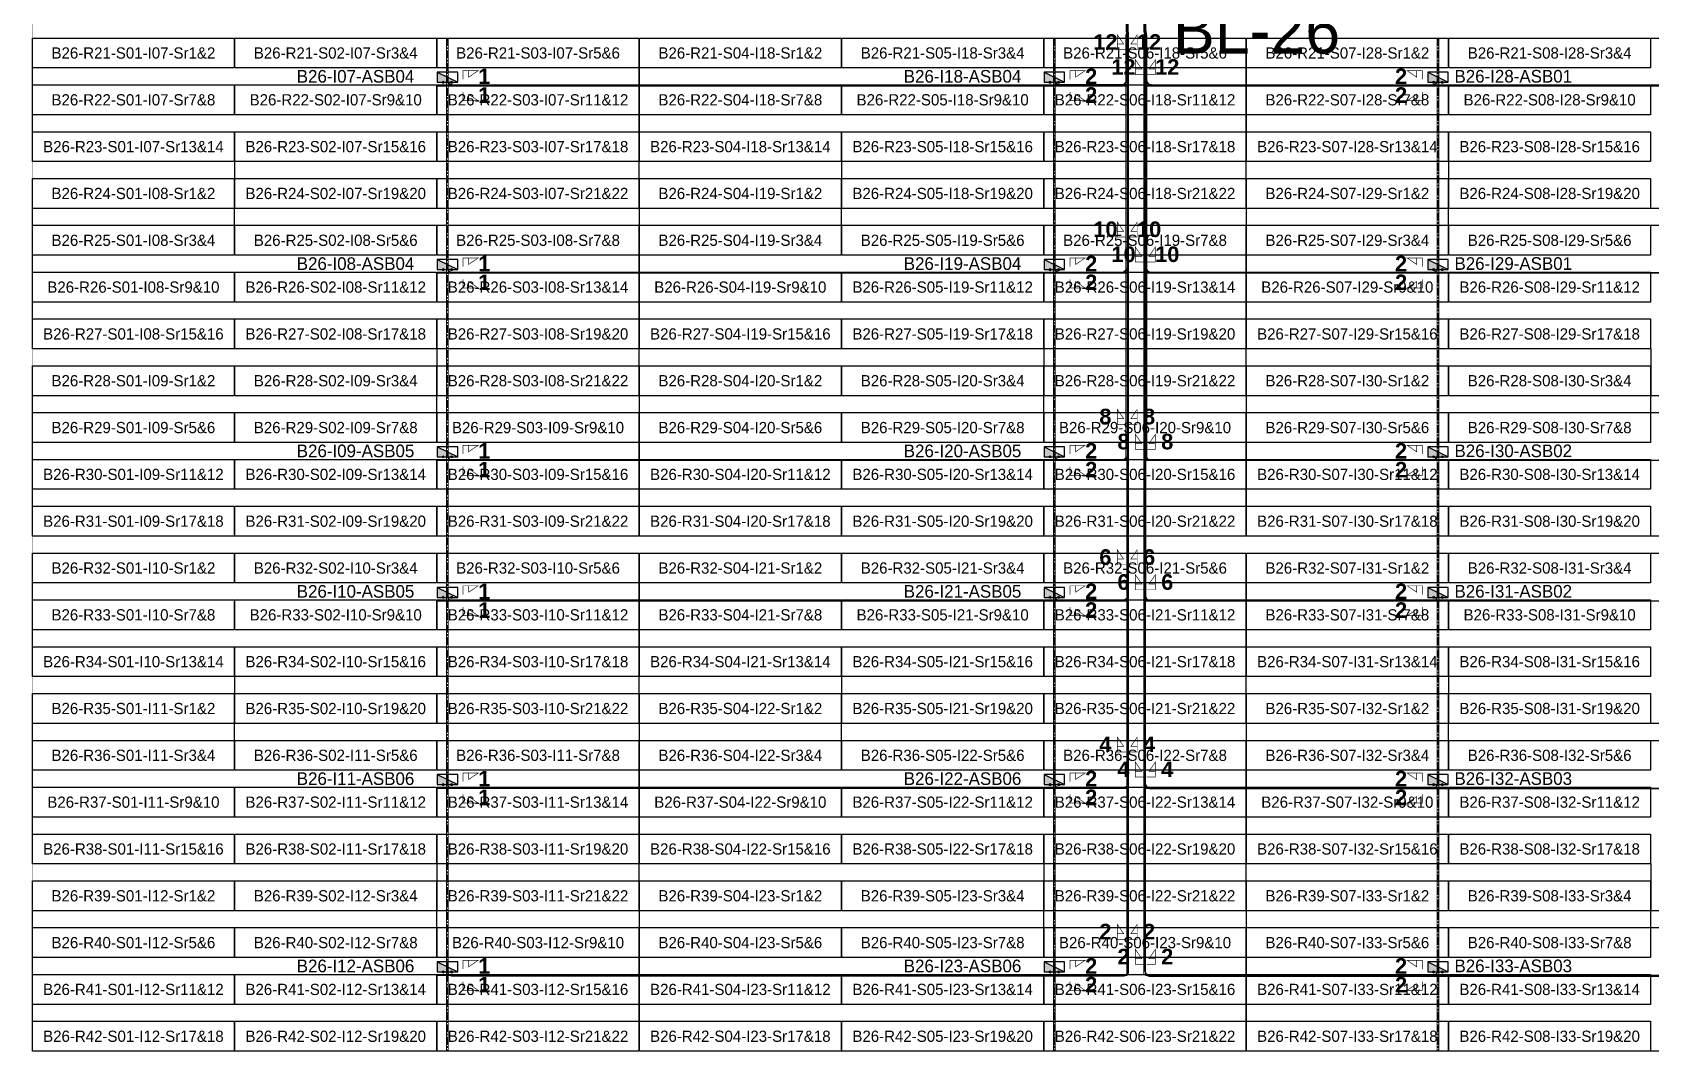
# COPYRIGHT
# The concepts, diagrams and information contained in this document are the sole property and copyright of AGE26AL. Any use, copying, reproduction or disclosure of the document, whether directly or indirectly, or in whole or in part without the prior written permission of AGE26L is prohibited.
# Model space of a CAD drawing. Header units: metres. Extents: x 529325 to 529713, y 2673799 to 2674119.
# Drawn here: x 529324.8 to 529583.9, y 2673799.2 to 2673962.5 of the extents above; entities that cross this region are included whole.
import ezdxf
from ezdxf.enums import TextEntityAlignment as Align

# ---------------------------------------------------------------- set-up
doc = ezdxf.new("R2010")
doc.units = ezdxf.units.M
doc.linetypes.add('CENTER', pattern=[2, 1.25, -0.25, 0.25, -0.25])
doc.layers.add('Boundary-12.5 MW Block', color=6, linetype='Continuous', lineweight=9)
doc.layers.add('PILE', color=1, linetype='Continuous', lineweight=15)
for name, color, linetype in [('DC Trench BL-26', 40, 'Continuous'), ('E-Inverter Grouping', 2, 'Continuous'), ('Inverter Block-26', 7, 'Continuous'), ('LT Cable(AG) INV to LT Panel BL-26', 2, 'Continuous'), ('Messenger Wire Exc Link', 7, 'Continuous'), ('Messenger Wire-Block-26 (Master Path)', 30, 'Continuous'), ('Messenger Wire-Block-26 (MW Path)', 191, 'Continuous'), ('MMS Block Numbering', 7, 'Continuous'), ('MMS Table Block-26', 8, 'Continuous'), ('Plan Line - DC BL-26', 40, 'Continuous'), ('Section Marking BL-26', 2, 'Continuous')]:
    doc.layers.add(name, color=color, linetype=linetype)
doc.styles.add('Adani Regular', font='Adani Regular.ttf')
doc.styles.add('BoldTextStyle', font='arialbd.ttf')
doc.styles.get("Standard").update_dxf_attribs({"font": 'Adani Regular.ttf'})

# ---------------------------------------------------------------- blocks, each defined once
blk = doc.blocks.new('MMS Table (32.292 x 4.788)')
at = {"color": 0}
blk.add_lwpolyline([(0, -0.002), (0, 4.786), (32.292, 4.786), (32.292, -0.002)], close=True, dxfattribs=at)
at = {"color": 7}
blk.add_attdef('ID1', text='', height=1.8, dxfattribs=at).set_placement((16.146, 2.392), align=Align.MIDDLE_CENTER)
blk = doc.blocks.new('Inverter Block')
h = blk.add_hatch(color=0)
h.dxf.hatch_style = 1
h.paths.add_polyline_path([(-1.46, 2.27), (-1.46, 0.85), (1.46, 0.85)])
at = {"color": 0}
blk.add_lwpolyline([(1.46, 2.27), (-1.46, 2.27), (-1.46, 0.85), (1.46, 0.85)], close=True, dxfattribs=at)
blk.add_lwpolyline([(-1.46, 2.27), (1.46, 0.85)], dxfattribs=at)
at = {"layer": 'PILE'}
for centre in [(-0.61, 0.85), (0.61, 0.85)]:
    blk.add_circle(centre, 0.156, dxfattribs=at)
at = {"color": 7}
blk.add_attdef('ID', (-1.46, 3.01), '', height=1.8, dxfattribs=at)

msp = doc.modelspace()

# ---------------------------------------------------------------- linework, layer by layer
at = {"layer": 'Boundary-12.5 MW Block', "const_width": 0.05}
msp.add_lwpolyline([(529324.8, 2674119.08), (529713.4, 2674119.08), (529713.4, 2673799.29), (529324.8, 2673799.29)], close=True, dxfattribs=at)
at = {"layer": 'DC Trench BL-26', "color": 40, "const_width": 0.15}
for points in [[(529391.37, 2673961.58), (529391.07, 2673961.58), (529391.07, 2673799.29), (529391.37, 2673799.29)], [(529488.54, 2673961.58), (529488.24, 2673961.58), (529488.24, 2673799.29), (529488.54, 2673799.29)], [(529549.95, 2673961.58), (529549.65, 2673961.58), (529549.65, 2673799.29), (529549.95, 2673799.29)]]:
    msp.add_lwpolyline(points, close=True, dxfattribs=at)
at = {"layer": 'E-Inverter Grouping'}
for points in [[(529421.87, 2673934.29), (529357.19, 2673934.29), (529357.19, 2673941.79), (529324.8, 2673941.79), (529324.8, 2673961.58), (529421.87, 2673961.58)], [(529519.05, 2673934.29), (529454.36, 2673934.29), (529454.36, 2673941.79), (529421.97, 2673941.79), (529421.97, 2673961.58), (529519.05, 2673961.58)], [(529616.22, 2673934.29), (529551.54, 2673934.29), (529551.54, 2673941.79), (529519.15, 2673941.79), (529519.15, 2673961.58), (529616.22, 2673961.58)], [(529421.87, 2673904.29), (529389.58, 2673904.29), (529389.58, 2673911.79), (529324.8, 2673911.79), (529324.8, 2673939.08), (529357.09, 2673939.08), (529357.09, 2673931.58), (529421.87, 2673931.58)], [(529519.05, 2673904.29), (529486.76, 2673904.29), (529486.76, 2673911.79), (529421.97, 2673911.79), (529421.97, 2673939.08), (529454.26, 2673939.08), (529454.26, 2673931.58), (529519.05, 2673931.58)], [(529616.22, 2673904.29), (529583.93, 2673904.29), (529583.93, 2673911.79), (529519.15, 2673911.79), (529519.15, 2673939.08), (529551.44, 2673939.08), (529551.44, 2673931.58), (529616.22, 2673931.58)], [(529389.48, 2673901.58), (529421.87, 2673901.58), (529421.87, 2673881.79), (529324.8, 2673881.79), (529324.8, 2673909.08), (529389.48, 2673909.08)], [(529486.66, 2673901.58), (529519.05, 2673901.58), (529519.05, 2673881.79), (529421.97, 2673881.79), (529421.97, 2673909.08), (529486.66, 2673909.08)], [(529583.83, 2673901.58), (529616.22, 2673901.58), (529616.22, 2673881.79), (529519.15, 2673881.79), (529519.15, 2673909.08), (529583.83, 2673909.08)], [(529421.87, 2673851.79), (529357.19, 2673851.79), (529357.19, 2673859.29), (529324.8, 2673859.29), (529324.8, 2673879.08), (529421.87, 2673879.08)], [(529519.05, 2673851.79), (529454.36, 2673851.79), (529454.36, 2673859.29), (529421.97, 2673859.29), (529421.97, 2673879.08), (529519.05, 2673879.08)], [(529616.22, 2673851.79), (529551.54, 2673851.79), (529551.54, 2673859.29), (529519.15, 2673859.29), (529519.15, 2673879.08), (529616.22, 2673879.08)], [(529421.87, 2673821.79), (529389.58, 2673821.79), (529389.58, 2673829.29), (529324.8, 2673829.29), (529324.8, 2673856.58), (529357.09, 2673856.58), (529357.09, 2673849.08), (529421.87, 2673849.08)], [(529519.05, 2673821.79), (529486.76, 2673821.79), (529486.76, 2673829.29), (529421.97, 2673829.29), (529421.97, 2673856.58), (529454.26, 2673856.58), (529454.26, 2673849.08), (529519.05, 2673849.08)], [(529616.22, 2673821.79), (529583.93, 2673821.79), (529583.93, 2673829.29), (529519.15, 2673829.29), (529519.15, 2673856.58), (529551.44, 2673856.58), (529551.44, 2673849.08), (529616.22, 2673849.08)], [(529389.48, 2673819.08), (529421.87, 2673819.08), (529421.87, 2673799.29), (529324.8, 2673799.29), (529324.8, 2673826.58), (529389.48, 2673826.58)], [(529486.66, 2673819.08), (529519.05, 2673819.08), (529519.05, 2673799.29), (529421.97, 2673799.29), (529421.97, 2673826.58), (529486.66, 2673826.58)], [(529583.83, 2673819.08), (529616.22, 2673819.08), (529616.22, 2673799.29), (529519.15, 2673799.29), (529519.15, 2673826.58), (529583.83, 2673826.58)]]:
    msp.add_lwpolyline(points, close=True, dxfattribs=at)
at = {"layer": 'LT Cable(AG) INV to LT Panel BL-26'}
for points in [[(529514.84, 2673992.85), (529509.57, 2673992.85, -0.114461), (529509.17, 2673992.94), (529507.66, 2673993.68, 0.114461), (529507.26, 2673993.77), (529500.8, 2673993.77, 0.414214), (529499.9, 2673992.87), (529499.9, 2673962.84, 0.023485), (529499.91, 2673962.76), (529499.96, 2673962.2, -0.023485), (529499.96, 2673962.12), (529499.96, 2673954.94, -0.414214), (529499.06, 2673954.04), (529392.12, 2673954.04, -0.414214), (529391.22, 2673954.94), (529391.22, 2673955.19)], [(529514.84, 2673992.8), (529509.57, 2673992.8, -0.114461), (529509.17, 2673992.89), (529507.66, 2673993.63, 0.114461), (529507.26, 2673993.72), (529500.85, 2673993.72, 0.414214), (529499.95, 2673992.82), (529499.95, 2673962.84, 0.023485), (529499.96, 2673962.76), (529500.01, 2673962.21, -0.023485), (529500.01, 2673962.12), (529500.01, 2673924.89, -0.414214), (529499.11, 2673923.99), (529392.12, 2673923.99, -0.414214), (529391.22, 2673924.89), (529391.22, 2673925.19)], [(529512.9, 2673992.75), (529509.57, 2673992.75, -0.114461), (529509.17, 2673992.84), (529507.66, 2673993.58, 0.114461), (529507.26, 2673993.67), (529500.9, 2673993.67, 0.414214), (529500, 2673992.77), (529500, 2673962.85, 0.023485), (529500.01, 2673962.76), (529500.06, 2673962.21, -0.023485), (529500.06, 2673962.13), (529500.06, 2673894.84, -0.414214), (529499.16, 2673893.94), (529392.12, 2673893.94, -0.414214), (529391.22, 2673894.84), (529391.22, 2673895.19)], [(529512.9, 2673992.7), (529509.57, 2673992.7, -0.114461), (529509.17, 2673992.79), (529507.66, 2673993.53, 0.114461), (529507.26, 2673993.62), (529500.95, 2673993.62, 0.414214), (529500.05, 2673992.72), (529500.05, 2673962.85, 0.023485), (529500.06, 2673962.76), (529500.11, 2673962.21, -0.023485), (529500.11, 2673962.13), (529500.11, 2673872.29, -0.414214), (529499.21, 2673871.39), (529392.12, 2673871.39, -0.414214), (529391.22, 2673872.29), (529391.22, 2673872.69)], [(529510.82, 2673992.65), (529509.57, 2673992.65, -0.114461), (529509.17, 2673992.74), (529507.66, 2673993.48, 0.114461), (529507.26, 2673993.57), (529501, 2673993.57, 0.414214), (529500.1, 2673992.67), (529500.1, 2673962.85, 0.023485), (529500.11, 2673962.77), (529500.16, 2673962.21, -0.023485), (529500.16, 2673962.13), (529500.16, 2673842.24, -0.414214), (529499.26, 2673841.34), (529392.12, 2673841.34, -0.414214), (529391.22, 2673842.24), (529391.22, 2673842.69)], [(529510.82, 2673992.6), (529509.57, 2673992.6, -0.114461), (529509.17, 2673992.69), (529507.66, 2673993.43, 0.114461), (529507.26, 2673993.52), (529501.05, 2673993.52, 0.414214), (529500.15, 2673992.62), (529500.15, 2673962.85, 0.023485), (529500.16, 2673962.77), (529500.21, 2673962.22, -0.023485), (529500.21, 2673962.13), (529500.21, 2673812.19, -0.414214), (529499.31, 2673811.29), (529392.12, 2673811.29, -0.414214), (529391.22, 2673812.19), (529391.22, 2673812.69)], [(529514.84, 2673992.87), (529509.57, 2673992.87, -0.114461), (529509.17, 2673992.96), (529507.66, 2673993.71, 0.114461), (529507.26, 2673993.8), (529500.78, 2673993.8, 0.414214), (529499.88, 2673992.9), (529499.88, 2673962.84, 0.023485), (529499.88, 2673962.76), (529499.93, 2673962.2, -0.023485), (529499.94, 2673962.12), (529499.94, 2673954.96, -0.414214), (529499.04, 2673954.06), (529489.29, 2673954.06, -0.414214), (529488.39, 2673954.96), (529488.39, 2673955.19)], [(529514.84, 2673992.82), (529509.57, 2673992.82, -0.114461), (529509.17, 2673992.91), (529507.66, 2673993.66, 0.114461), (529507.26, 2673993.75), (529500.83, 2673993.75, 0.414214), (529499.93, 2673992.85), (529499.93, 2673962.84, 0.023485), (529499.93, 2673962.76), (529499.98, 2673962.21, -0.023485), (529499.99, 2673962.12), (529499.99, 2673924.91, -0.414214), (529499.09, 2673924.01), (529489.29, 2673924.01, -0.414214), (529488.39, 2673924.91), (529488.39, 2673925.19)], [(529512.9, 2673992.77), (529509.57, 2673992.77, -0.114461), (529509.17, 2673992.86), (529507.66, 2673993.61, 0.114461), (529507.26, 2673993.7), (529500.88, 2673993.7, 0.414214), (529499.98, 2673992.8), (529499.98, 2673962.85, 0.023485), (529499.98, 2673962.76), (529500.03, 2673962.21, -0.023485), (529500.04, 2673962.12), (529500.04, 2673894.86, -0.414214), (529499.14, 2673893.96), (529489.29, 2673893.96, -0.414214), (529488.39, 2673894.86), (529488.39, 2673895.19)], [(529512.9, 2673992.72), (529509.57, 2673992.72, -0.114461), (529509.17, 2673992.81), (529507.66, 2673993.56, 0.114461), (529507.26, 2673993.65), (529500.93, 2673993.65, 0.414214), (529500.03, 2673992.75), (529500.03, 2673962.85, 0.023485), (529500.03, 2673962.76), (529500.08, 2673962.21, -0.023485), (529500.09, 2673962.13), (529500.09, 2673872.31, -0.414214), (529499.19, 2673871.41), (529489.29, 2673871.41, -0.414214), (529488.39, 2673872.31), (529488.39, 2673872.69)], [(529510.82, 2673992.67), (529509.57, 2673992.67, -0.114461), (529509.17, 2673992.76), (529507.66, 2673993.51, 0.114461), (529507.26, 2673993.6), (529500.98, 2673993.6, 0.414214), (529500.08, 2673992.7), (529500.08, 2673962.85, 0.023485), (529500.08, 2673962.77), (529500.13, 2673962.21, -0.023485), (529500.14, 2673962.13), (529500.14, 2673842.26, -0.414214), (529499.24, 2673841.36), (529489.29, 2673841.36, -0.414214), (529488.39, 2673842.26), (529488.39, 2673842.69)], [(529510.82, 2673992.62), (529509.57, 2673992.62, -0.114461), (529509.17, 2673992.71), (529507.66, 2673993.46, 0.114461), (529507.26, 2673993.55), (529501.03, 2673993.55, 0.414214), (529500.13, 2673992.65), (529500.13, 2673962.85, 0.023485), (529500.13, 2673962.77), (529500.18, 2673962.22, -0.023485), (529500.19, 2673962.13), (529500.19, 2673812.21, -0.414214), (529499.29, 2673811.31), (529489.29, 2673811.31, -0.414214), (529488.39, 2673812.21), (529488.39, 2673812.69)]]:
    msp.add_lwpolyline(points, format="xyb", dxfattribs=at)
at = {"layer": 'LT Cable(AG) INV to LT Panel BL-26', "color": 5}
for points in [[(529509.8, 2673992.26), (529509.5, 2673992.26, 0.054053), (529509.31, 2673992.24), (529507.73, 2673991.9, -0.054053), (529507.53, 2673991.88), (529503.63, 2673991.88, 0.414214), (529502.73, 2673990.98), (529502.73, 2673962.84, 0.039375), (529502.74, 2673962.69), (529502.83, 2673962.14, -0.039375), (529502.84, 2673962), (529502.84, 2673812.21, 0.414214), (529503.74, 2673811.31), (529646.08, 2673811.31, 0.414214), (529646.98, 2673812.21), (529646.98, 2673812.69)], [(529509.8, 2673992.24), (529509.5, 2673992.24, 0.054053), (529509.31, 2673992.22), (529507.73, 2673991.87, -0.054053), (529507.53, 2673991.85), (529503.65, 2673991.85, 0.414214), (529502.75, 2673990.95), (529502.75, 2673962.84, 0.039375), (529502.76, 2673962.7), (529502.85, 2673962.14, -0.039375), (529502.86, 2673962), (529502.86, 2673812.24, 0.414214), (529503.76, 2673811.34), (529548.9, 2673811.34, 0.414214), (529549.8, 2673812.24), (529549.8, 2673812.69)], [(529509.8, 2673992.21), (529509.5, 2673992.21, 0.054053), (529509.31, 2673992.19), (529507.73, 2673991.85, -0.054053), (529507.53, 2673991.83), (529503.68, 2673991.83, 0.414214), (529502.78, 2673990.93), (529502.78, 2673962.84, 0.039375), (529502.79, 2673962.7), (529502.88, 2673962.15, -0.039375), (529502.89, 2673962), (529502.89, 2673842.26, 0.414214), (529503.79, 2673841.36), (529646.08, 2673841.36, 0.414214), (529646.98, 2673842.26), (529646.98, 2673842.69)], [(529509.8, 2673992.19), (529509.5, 2673992.19, 0.054053), (529509.31, 2673992.17), (529507.73, 2673991.82, -0.054053), (529507.53, 2673991.8), (529503.7, 2673991.8, 0.414214), (529502.8, 2673990.9), (529502.8, 2673962.84, 0.039375), (529502.81, 2673962.7), (529502.9, 2673962.15, -0.039375), (529502.91, 2673962.01), (529502.91, 2673842.29, 0.414214), (529503.81, 2673841.39), (529548.9, 2673841.39, 0.414214), (529549.8, 2673842.29), (529549.8, 2673842.69)], [(529511.8, 2673992.16), (529509.5, 2673992.16, 0.054053), (529509.31, 2673992.14), (529507.73, 2673991.8, -0.054053), (529507.53, 2673991.78), (529503.73, 2673991.78, 0.414214), (529502.83, 2673990.88), (529502.83, 2673962.84, 0.039375), (529502.84, 2673962.7), (529502.93, 2673962.15, -0.039375), (529502.94, 2673962.01), (529502.94, 2673872.31, 0.414214), (529503.84, 2673871.41), (529646.08, 2673871.41, 0.414214), (529646.98, 2673872.31), (529646.98, 2673872.69)], [(529511.8, 2673992.14), (529509.5, 2673992.14, 0.054053), (529509.31, 2673992.12), (529507.73, 2673991.77, -0.054053), (529507.53, 2673991.75), (529503.75, 2673991.75, 0.414214), (529502.85, 2673990.85), (529502.85, 2673962.85, 0.039375), (529502.86, 2673962.7), (529502.95, 2673962.15, -0.039375), (529502.96, 2673962.01), (529502.96, 2673872.34, 0.414214), (529503.86, 2673871.44), (529548.9, 2673871.44, 0.414214), (529549.8, 2673872.34), (529549.8, 2673872.69)], [(529511.8, 2673992.11), (529509.5, 2673992.11, 0.054053), (529509.31, 2673992.09), (529507.73, 2673991.75, -0.054053), (529507.53, 2673991.73), (529503.78, 2673991.73, 0.414214), (529502.88, 2673990.83), (529502.88, 2673962.85, 0.039375), (529502.89, 2673962.71), (529502.98, 2673962.15, -0.039375), (529502.99, 2673962.01), (529502.99, 2673894.86, 0.414214), (529503.89, 2673893.96), (529646.08, 2673893.96, 0.414214), (529646.98, 2673894.86), (529646.98, 2673895.19)], [(529511.8, 2673992.09), (529509.5, 2673992.09, 0.054053), (529509.31, 2673992.07), (529507.73, 2673991.72, -0.054053), (529507.53, 2673991.7), (529503.8, 2673991.7, 0.414214), (529502.9, 2673990.8), (529502.9, 2673962.85, 0.039375), (529502.91, 2673962.71), (529503, 2673962.16, -0.039375), (529503.01, 2673962.01), (529503.01, 2673894.89, 0.414214), (529503.91, 2673893.99), (529548.9, 2673893.99, 0.414214), (529549.8, 2673894.89), (529549.8, 2673895.19)], [(529513.95, 2673992.06), (529509.5, 2673992.06, 0.054053), (529509.31, 2673992.04), (529507.73, 2673991.7, -0.054053), (529507.53, 2673991.68), (529503.83, 2673991.68, 0.414214), (529502.93, 2673990.78), (529502.93, 2673962.85, 0.039375), (529502.94, 2673962.71), (529503.03, 2673962.16, -0.039375), (529503.04, 2673962.02), (529503.04, 2673924.91, 0.414214), (529503.94, 2673924.01), (529646.08, 2673924.01, 0.414214), (529646.98, 2673924.91), (529646.98, 2673925.19)], [(529513.95, 2673992.04), (529509.5, 2673992.04, 0.054053), (529509.31, 2673992.02), (529507.73, 2673991.67, -0.054053), (529507.53, 2673991.65), (529503.85, 2673991.65, 0.414214), (529502.95, 2673990.75), (529502.95, 2673962.85, 0.039375), (529502.96, 2673962.71), (529503.05, 2673962.16, -0.039375), (529503.06, 2673962.02), (529503.06, 2673924.94, 0.414214), (529503.96, 2673924.04), (529548.9, 2673924.04, 0.414214), (529549.8, 2673924.94), (529549.8, 2673925.19)], [(529513.95, 2673992.01), (529509.5, 2673992.01, 0.054053), (529509.31, 2673991.99), (529507.73, 2673991.65, -0.054053), (529507.53, 2673991.63), (529503.88, 2673991.63, 0.414214), (529502.98, 2673990.73), (529502.98, 2673962.86, 0.039375), (529502.99, 2673962.71), (529503.08, 2673962.16, -0.039375), (529503.09, 2673962.02), (529503.09, 2673954.96, 0.414214), (529503.99, 2673954.06), (529646.08, 2673954.06, 0.414214), (529646.98, 2673954.96), (529646.98, 2673955.19)], [(529513.95, 2673991.99), (529509.5, 2673991.99, 0.054053), (529509.31, 2673991.97), (529507.73, 2673991.62, -0.054053), (529507.53, 2673991.6), (529503.9, 2673991.6, 0.414214), (529503, 2673990.7), (529503, 2673962.86, 0.039375), (529503.01, 2673962.72), (529503.1, 2673962.16, -0.039375), (529503.11, 2673962.02), (529503.11, 2673954.99, 0.414214), (529504.01, 2673954.09), (529548.9, 2673954.09, 0.414214), (529549.8, 2673954.99), (529549.8, 2673955.19)]]:
    msp.add_lwpolyline(points, format="xyb", dxfattribs=at)
at = {"layer": 'Messenger Wire Exc Link'}
for points in [[(529500, 2673962.8), (529500.06, 2673962.17)], [(529502.85, 2673962.77), (529502.96, 2673962.08)]]:
    msp.add_lwpolyline(points, dxfattribs=at)
at = {"layer": 'Messenger Wire-Block-26 (Master Path)'}
for points in [[(529500.06, 2673811.44), (529500.06, 2673962.17)], [(529502.96, 2673811.44), (529502.96, 2673962.08)], [(529389.58, 2673953.94), (529500.06, 2673953.94)], [(529502.96, 2673953.94), (529648.62, 2673953.94)], [(529389.58, 2673923.94), (529500.06, 2673923.94)], [(529502.96, 2673923.94), (529648.62, 2673923.94)], [(529389.58, 2673893.94), (529500.06, 2673893.94)], [(529502.96, 2673893.94), (529648.62, 2673893.94)], [(529389.58, 2673871.44), (529500.06, 2673871.44)], [(529502.96, 2673871.44), (529648.62, 2673871.44)], [(529389.58, 2673841.44), (529500.06, 2673841.44)], [(529502.96, 2673841.44), (529648.62, 2673841.44)], [(529389.58, 2673811.44), (529500.06, 2673811.44)], [(529502.96, 2673811.44), (529648.62, 2673811.44)]]:
    msp.add_lwpolyline(points, dxfattribs=at)
at = {"layer": 'Messenger Wire-Block-26 (MW Path)', "const_width": 0.1}
for points in [[(529499.81, 2673893.94), (529499.81, 2673962.17)], [(529500.31, 2673811.44), (529500.31, 2673962.17)], [(529502.71, 2673811.44), (529502.71, 2673962.08)], [(529503.21, 2673893.94), (529503.21, 2673962.08)], [(529389.58, 2673953.94), (529500.06, 2673953.94)], [(529502.96, 2673953.94), (529648.62, 2673953.94)], [(529389.58, 2673923.94), (529500.06, 2673923.94)], [(529502.96, 2673923.94), (529648.62, 2673923.94)], [(529389.58, 2673893.94), (529500.06, 2673893.94)], [(529502.96, 2673893.94), (529648.62, 2673893.94)], [(529389.58, 2673871.44), (529500.06, 2673871.44)], [(529502.96, 2673871.44), (529648.62, 2673871.44)], [(529389.58, 2673841.44), (529500.06, 2673841.44)], [(529502.96, 2673841.44), (529648.62, 2673841.44)], [(529389.58, 2673811.44), (529500.06, 2673811.44)], [(529502.96, 2673811.44), (529648.62, 2673811.44)]]:
    msp.add_lwpolyline(points, dxfattribs=at)
at = {"layer": 'Plan Line - DC BL-26', "color": 6, "linetype": 'CENTER'}
for points in [[(529391.22, 2673961.58), (529391.22, 2673799.29)], [(529488.39, 2673961.58), (529488.39, 2673799.29)], [(529549.8, 2673961.58), (529549.8, 2673799.29)]]:
    msp.add_lwpolyline(points, dxfattribs=at)
at = {"layer": 'Section Marking BL-26', "color": 94, "lineweight": 35, "true_color": 0x00a500, "const_width": 0.1}
for points in [[(529499.86, 2673959.69), (529498.47, 2673959.69), (529498.47, 2673962.09), (529499.48, 2673960.61), (529498.47, 2673960.61)], [(529500.26, 2673959.69), (529501.65, 2673959.69), (529501.65, 2673962.09), (529500.64, 2673960.61), (529501.65, 2673960.61)], [(529502.76, 2673955.69), (529501.37, 2673955.69), (529501.37, 2673958.09), (529502.38, 2673956.61), (529501.37, 2673956.61)], [(529503.16, 2673955.69), (529504.55, 2673955.69), (529504.55, 2673958.09), (529503.54, 2673956.61), (529504.55, 2673956.61)], [(529393.72, 2673954.94), (529393.72, 2673956.33), (529396.12, 2673956.33), (529394.64, 2673955.32), (529394.64, 2673956.33)], [(529490.89, 2673954.94), (529490.89, 2673956.33), (529493.29, 2673956.33), (529491.81, 2673955.32), (529491.81, 2673956.33)], [(529547.3, 2673954.94), (529547.3, 2673956.33), (529544.9, 2673956.33), (529546.38, 2673955.32), (529546.38, 2673956.33)], [(529393.72, 2673952.94), (529393.72, 2673951.55), (529396.12, 2673951.55), (529394.64, 2673952.56), (529394.64, 2673951.55)], [(529490.89, 2673952.94), (529490.89, 2673951.55), (529493.29, 2673951.55), (529491.81, 2673952.56), (529491.81, 2673951.55)], [(529547.3, 2673952.94), (529547.3, 2673951.55), (529544.9, 2673951.55), (529546.38, 2673952.56), (529546.38, 2673951.55)], [(529499.86, 2673929.69), (529498.47, 2673929.69), (529498.47, 2673932.09), (529499.48, 2673930.61), (529498.47, 2673930.61)], [(529500.26, 2673929.69), (529501.65, 2673929.69), (529501.65, 2673932.09), (529500.64, 2673930.61), (529501.65, 2673930.61)], [(529502.76, 2673925.69), (529501.37, 2673925.69), (529501.37, 2673928.09), (529502.38, 2673926.61), (529501.37, 2673926.61)], [(529503.16, 2673925.69), (529504.55, 2673925.69), (529504.55, 2673928.09), (529503.54, 2673926.61), (529504.55, 2673926.61)], [(529393.72, 2673924.94), (529393.72, 2673926.33), (529396.12, 2673926.33), (529394.64, 2673925.32), (529394.64, 2673926.33)], [(529490.89, 2673924.94), (529490.89, 2673926.33), (529493.29, 2673926.33), (529491.81, 2673925.32), (529491.81, 2673926.33)], [(529547.3, 2673924.94), (529547.3, 2673926.33), (529544.9, 2673926.33), (529546.38, 2673925.32), (529546.38, 2673926.33)], [(529393.72, 2673922.94), (529393.72, 2673921.55), (529396.12, 2673921.55), (529394.64, 2673922.56), (529394.64, 2673921.55)], [(529490.89, 2673922.94), (529490.89, 2673921.55), (529493.29, 2673921.55), (529491.81, 2673922.56), (529491.81, 2673921.55)], [(529547.3, 2673922.94), (529547.3, 2673921.55), (529544.9, 2673921.55), (529546.38, 2673922.56), (529546.38, 2673921.55)], [(529499.86, 2673899.69), (529498.47, 2673899.69), (529498.47, 2673902.09), (529499.48, 2673900.61), (529498.47, 2673900.61)], [(529500.26, 2673899.69), (529501.65, 2673899.69), (529501.65, 2673902.09), (529500.64, 2673900.61), (529501.65, 2673900.61)], [(529502.76, 2673895.69), (529501.37, 2673895.69), (529501.37, 2673898.09), (529502.38, 2673896.61), (529501.37, 2673896.61)], [(529503.16, 2673895.69), (529504.55, 2673895.69), (529504.55, 2673898.09), (529503.54, 2673896.61), (529504.55, 2673896.61)], [(529393.72, 2673894.94), (529393.72, 2673896.33), (529396.12, 2673896.33), (529394.64, 2673895.32), (529394.64, 2673896.33)], [(529490.89, 2673894.94), (529490.89, 2673896.33), (529493.29, 2673896.33), (529491.81, 2673895.32), (529491.81, 2673896.33)], [(529547.3, 2673894.94), (529547.3, 2673896.33), (529544.9, 2673896.33), (529546.38, 2673895.32), (529546.38, 2673896.33)], [(529393.72, 2673892.94), (529393.72, 2673891.55), (529396.12, 2673891.55), (529394.64, 2673892.56), (529394.64, 2673891.55)], [(529490.89, 2673892.94), (529490.89, 2673891.55), (529493.29, 2673891.55), (529491.81, 2673892.56), (529491.81, 2673891.55)], [(529547.3, 2673892.94), (529547.3, 2673891.55), (529544.9, 2673891.55), (529546.38, 2673892.56), (529546.38, 2673891.55)], [(529499.86, 2673877.19), (529498.47, 2673877.19), (529498.47, 2673879.59), (529499.48, 2673878.11), (529498.47, 2673878.11)], [(529500.26, 2673877.19), (529501.65, 2673877.19), (529501.65, 2673879.59), (529500.64, 2673878.11), (529501.65, 2673878.11)], [(529502.76, 2673873.19), (529501.37, 2673873.19), (529501.37, 2673875.59), (529502.38, 2673874.11), (529501.37, 2673874.11)], [(529503.16, 2673873.19), (529504.55, 2673873.19), (529504.55, 2673875.59), (529503.54, 2673874.11), (529504.55, 2673874.11)], [(529393.72, 2673872.44), (529393.72, 2673873.83), (529396.12, 2673873.83), (529394.64, 2673872.82), (529394.64, 2673873.83)], [(529490.89, 2673872.44), (529490.89, 2673873.83), (529493.29, 2673873.83), (529491.81, 2673872.82), (529491.81, 2673873.83)], [(529547.3, 2673872.44), (529547.3, 2673873.83), (529544.9, 2673873.83), (529546.38, 2673872.82), (529546.38, 2673873.83)], [(529393.72, 2673870.44), (529393.72, 2673869.05), (529396.12, 2673869.05), (529394.64, 2673870.06), (529394.64, 2673869.05)], [(529490.89, 2673870.44), (529490.89, 2673869.05), (529493.29, 2673869.05), (529491.81, 2673870.06), (529491.81, 2673869.05)], [(529547.3, 2673870.44), (529547.3, 2673869.05), (529544.9, 2673869.05), (529546.38, 2673870.06), (529546.38, 2673869.05)], [(529499.86, 2673847.19), (529498.47, 2673847.19), (529498.47, 2673849.59), (529499.48, 2673848.11), (529498.47, 2673848.11)], [(529500.26, 2673847.19), (529501.65, 2673847.19), (529501.65, 2673849.59), (529500.64, 2673848.11), (529501.65, 2673848.11)], [(529393.72, 2673842.44), (529393.72, 2673843.83), (529396.12, 2673843.83), (529394.64, 2673842.82), (529394.64, 2673843.83)], [(529490.89, 2673842.44), (529490.89, 2673843.83), (529493.29, 2673843.83), (529491.81, 2673842.82), (529491.81, 2673843.83)], [(529502.76, 2673843.19), (529501.37, 2673843.19), (529501.37, 2673845.59), (529502.38, 2673844.11), (529501.37, 2673844.11)], [(529503.16, 2673843.19), (529504.55, 2673843.19), (529504.55, 2673845.59), (529503.54, 2673844.11), (529504.55, 2673844.11)], [(529547.3, 2673842.44), (529547.3, 2673843.83), (529544.9, 2673843.83), (529546.38, 2673842.82), (529546.38, 2673843.83)], [(529393.72, 2673840.44), (529393.72, 2673839.05), (529396.12, 2673839.05), (529394.64, 2673840.06), (529394.64, 2673839.05)], [(529490.89, 2673840.44), (529490.89, 2673839.05), (529493.29, 2673839.05), (529491.81, 2673840.06), (529491.81, 2673839.05)], [(529547.3, 2673840.44), (529547.3, 2673839.05), (529544.9, 2673839.05), (529546.38, 2673840.06), (529546.38, 2673839.05)], [(529499.86, 2673817.19), (529498.47, 2673817.19), (529498.47, 2673819.59), (529499.48, 2673818.11), (529498.47, 2673818.11)], [(529500.26, 2673817.19), (529501.65, 2673817.19), (529501.65, 2673819.59), (529500.64, 2673818.11), (529501.65, 2673818.11)], [(529502.76, 2673813.19), (529501.37, 2673813.19), (529501.37, 2673815.59), (529502.38, 2673814.11), (529501.37, 2673814.11)], [(529503.16, 2673813.19), (529504.55, 2673813.19), (529504.55, 2673815.59), (529503.54, 2673814.11), (529504.55, 2673814.11)], [(529393.72, 2673812.44), (529393.72, 2673813.83), (529396.12, 2673813.83), (529394.64, 2673812.82), (529394.64, 2673813.83)], [(529490.89, 2673812.44), (529490.89, 2673813.83), (529493.29, 2673813.83), (529491.81, 2673812.82), (529491.81, 2673813.83)], [(529547.3, 2673812.44), (529547.3, 2673813.83), (529544.9, 2673813.83), (529546.38, 2673812.82), (529546.38, 2673813.83)], [(529393.72, 2673810.44), (529393.72, 2673809.05), (529396.12, 2673809.05), (529394.64, 2673810.06), (529394.64, 2673809.05)], [(529490.89, 2673810.44), (529490.89, 2673809.05), (529493.29, 2673809.05), (529491.81, 2673810.06), (529491.81, 2673809.05)], [(529547.3, 2673810.44), (529547.3, 2673809.05), (529544.9, 2673809.05), (529546.38, 2673810.06), (529546.38, 2673809.05)]]:
    msp.add_lwpolyline(points, dxfattribs=at)

# ---------------------------------------------------------------- block references
at = {"layer": 'Inverter Block-26'}
ref = msp.add_blockref('Inverter Block', (529391.22, 2673953.53), dxfattribs=dict(at, xscale=1.124999999976148, yscale=1.124999999976148, zscale=1.124999999976148))
ref.add_attrib('ID', 'B26-I07-ASB04', (529367.1, 2673954.43), dxfattribs={"layer": '0', "color": 7, "height": 2.025})
ref = msp.add_blockref('Inverter Block', (529488.39, 2673953.53), dxfattribs=dict(at, xscale=1.124999999976148, yscale=1.124999999976148, zscale=1.124999999976148))
ref.add_attrib('ID', 'B26-I18-ASB04', (529464.28, 2673954.43), dxfattribs={"layer": '0', "color": 7, "height": 2.025})
ref = msp.add_blockref('Inverter Block', (529549.8, 2673953.53), dxfattribs=dict(at, xscale=1.124999999976148, yscale=1.124999999976148, zscale=1.124999999976148))
ref.add_attrib('ID', 'B26-I28-ASB01', (529552.45, 2673954.44), dxfattribs={"layer": '0', "color": 7, "height": 2.025})
ref = msp.add_blockref('Inverter Block', (529391.22, 2673923.53), dxfattribs=dict(at, xscale=1.124999999976148, yscale=1.124999999976148, zscale=1.124999999976148))
ref.add_attrib('ID', 'B26-I08-ASB04', (529367.1, 2673924.43), dxfattribs={"layer": '0', "color": 7, "height": 2.025})
ref = msp.add_blockref('Inverter Block', (529488.39, 2673923.53), dxfattribs=dict(at, xscale=1.124999999976148, yscale=1.124999999976148, zscale=1.124999999976148))
ref.add_attrib('ID', 'B26-I19-ASB04', (529464.28, 2673924.43), dxfattribs={"layer": '0', "color": 7, "height": 2.025})
ref = msp.add_blockref('Inverter Block', (529549.8, 2673923.53), dxfattribs=dict(at, xscale=1.124999999976148, yscale=1.124999999976148, zscale=1.124999999976148))
ref.add_attrib('ID', 'B26-I29-ASB01', (529552.45, 2673924.44), dxfattribs={"layer": '0', "color": 7, "height": 2.025})
ref = msp.add_blockref('Inverter Block', (529391.22, 2673893.53), dxfattribs=dict(at, xscale=1.124999999976148, yscale=1.124999999976148, zscale=1.124999999976148))
ref.add_attrib('ID', 'B26-I09-ASB05', (529367.1, 2673894.43), dxfattribs={"layer": '0', "color": 7, "height": 2.025})
ref = msp.add_blockref('Inverter Block', (529488.39, 2673893.53), dxfattribs=dict(at, xscale=1.124999999976148, yscale=1.124999999976148, zscale=1.124999999976148))
ref.add_attrib('ID', 'B26-I20-ASB05', (529464.28, 2673894.43), dxfattribs={"layer": '0', "color": 7, "height": 2.025})
ref = msp.add_blockref('Inverter Block', (529549.8, 2673893.53), dxfattribs=dict(at, xscale=1.124999999976148, yscale=1.124999999976148, zscale=1.124999999976148))
ref.add_attrib('ID', 'B26-I30-ASB02', (529552.45, 2673894.44), dxfattribs={"layer": '0', "color": 7, "height": 2.025})
ref = msp.add_blockref('Inverter Block', (529391.22, 2673871.03), dxfattribs=dict(at, xscale=1.124999999976148, yscale=1.124999999976148, zscale=1.124999999976148))
ref.add_attrib('ID', 'B26-I10-ASB05', (529367.1, 2673871.93), dxfattribs={"layer": '0', "color": 7, "height": 2.025})
ref = msp.add_blockref('Inverter Block', (529488.39, 2673871.03), dxfattribs=dict(at, xscale=1.124999999976148, yscale=1.124999999976148, zscale=1.124999999976148))
ref.add_attrib('ID', 'B26-I21-ASB05', (529464.28, 2673871.93), dxfattribs={"layer": '0', "color": 7, "height": 2.025})
ref = msp.add_blockref('Inverter Block', (529549.8, 2673871.03), dxfattribs=dict(at, xscale=1.124999999976148, yscale=1.124999999976148, zscale=1.124999999976148))
ref.add_attrib('ID', 'B26-I31-ASB02', (529552.45, 2673871.94), dxfattribs={"layer": '0', "color": 7, "height": 2.025})
ref = msp.add_blockref('Inverter Block', (529391.22, 2673841.03), dxfattribs=dict(at, xscale=1.124999999976148, yscale=1.124999999976148, zscale=1.124999999976148))
ref.add_attrib('ID', 'B26-I11-ASB06', (529367.1, 2673841.93), dxfattribs={"layer": '0', "color": 7, "height": 2.025})
ref = msp.add_blockref('Inverter Block', (529488.39, 2673841.03), dxfattribs=dict(at, xscale=1.124999999976148, yscale=1.124999999976148, zscale=1.124999999976148))
ref.add_attrib('ID', 'B26-I22-ASB06', (529464.28, 2673841.93), dxfattribs={"layer": '0', "color": 7, "height": 2.025})
ref = msp.add_blockref('Inverter Block', (529549.8, 2673841.03), dxfattribs=dict(at, xscale=1.124999999976148, yscale=1.124999999976148, zscale=1.124999999976148))
ref.add_attrib('ID', 'B26-I32-ASB03', (529552.45, 2673841.94), dxfattribs={"layer": '0', "color": 7, "height": 2.025})
ref = msp.add_blockref('Inverter Block', (529391.22, 2673811.03), dxfattribs=dict(at, xscale=1.124999999976148, yscale=1.124999999976148, zscale=1.124999999976148))
ref.add_attrib('ID', 'B26-I12-ASB06', (529367.1, 2673811.93), dxfattribs={"layer": '0', "color": 7, "height": 2.025})
ref = msp.add_blockref('Inverter Block', (529488.39, 2673811.03), dxfattribs=dict(at, xscale=1.124999999976148, yscale=1.124999999976148, zscale=1.124999999976148))
ref.add_attrib('ID', 'B26-I23-ASB06', (529464.28, 2673811.93), dxfattribs={"layer": '0', "color": 7, "height": 2.025})
ref = msp.add_blockref('Inverter Block', (529549.8, 2673811.03), dxfattribs=dict(at, xscale=1.124999999976148, yscale=1.124999999976148, zscale=1.124999999976148))
ref.add_attrib('ID', 'B26-I33-ASB03', (529552.45, 2673811.94), dxfattribs={"layer": '0', "color": 7, "height": 2.025})
at = {"layer": 'MMS Table Block-26'}
for p, values in [((529324.8, 2673956.79), {'ID1': 'B26-R21-S01-I07-Sr1&2'}), ((529357.19, 2673956.79), {'ID1': 'B26-R21-S02-I07-Sr3&4'}), ((529389.58, 2673956.79), {'ID1': 'B26-R21-S03-I07-Sr5&6'}), ((529421.97, 2673956.79), {'ID1': 'B26-R21-S04-I18-Sr1&2'}), ((529454.36, 2673956.79), {'ID1': 'B26-R21-S05-I18-Sr3&4'}), ((529486.76, 2673956.79), {'ID1': 'B26-R21-S06-I18-Sr5&6'}), ((529519.15, 2673956.79), {'ID1': 'B26-R21-S07-I28-Sr1&2'}), ((529551.54, 2673956.79), {'ID1': 'B26-R21-S08-I28-Sr3&4'}), ((529324.8, 2673949.29), {'ID1': 'B26-R22-S01-I07-Sr7&8'}), ((529357.19, 2673949.29), {'ID1': 'B26-R22-S02-I07-Sr9&10'}), ((529389.58, 2673949.29), {'ID1': 'B26-R22-S03-I07-Sr11&12'}), ((529421.97, 2673949.29), {'ID1': 'B26-R22-S04-I18-Sr7&8'}), ((529454.36, 2673949.29), {'ID1': 'B26-R22-S05-I18-Sr9&10'}), ((529486.76, 2673949.29), {'ID1': 'B26-R22-S06-I18-Sr11&12'}), ((529519.15, 2673949.29), {'ID1': 'B26-R22-S07-I28-Sr7&8'}), ((529551.54, 2673949.29), {'ID1': 'B26-R22-S08-I28-Sr9&10'}), ((529324.8, 2673941.79), {'ID1': 'B26-R23-S01-I07-Sr13&14'}), ((529357.19, 2673941.79), {'ID1': 'B26-R23-S02-I07-Sr15&16'}), ((529389.58, 2673941.79), {'ID1': 'B26-R23-S03-I07-Sr17&18'}), ((529421.97, 2673941.79), {'ID1': 'B26-R23-S04-I18-Sr13&14'}), ((529454.36, 2673941.79), {'ID1': 'B26-R23-S05-I18-Sr15&16'}), ((529486.76, 2673941.79), {'ID1': 'B26-R23-S06-I18-Sr17&18'}), ((529519.15, 2673941.79), {'ID1': 'B26-R23-S07-I28-Sr13&14'}), ((529551.54, 2673941.79), {'ID1': 'B26-R23-S08-I28-Sr15&16'}), ((529324.8, 2673934.29), {'ID1': 'B26-R24-S01-I08-Sr1&2'}), ((529357.19, 2673934.29), {'ID1': 'B26-R24-S02-I07-Sr19&20'}), ((529389.58, 2673934.29), {'ID1': 'B26-R24-S03-I07-Sr21&22'}), ((529421.97, 2673934.29), {'ID1': 'B26-R24-S04-I19-Sr1&2'}), ((529454.36, 2673934.29), {'ID1': 'B26-R24-S05-I18-Sr19&20'}), ((529486.76, 2673934.29), {'ID1': 'B26-R24-S06-I18-Sr21&22'}), ((529519.15, 2673934.29), {'ID1': 'B26-R24-S07-I29-Sr1&2'}), ((529551.54, 2673934.29), {'ID1': 'B26-R24-S08-I28-Sr19&20'}), ((529324.8, 2673926.79), {'ID1': 'B26-R25-S01-I08-Sr3&4'}), ((529357.19, 2673926.79), {'ID1': 'B26-R25-S02-I08-Sr5&6'}), ((529389.58, 2673926.79), {'ID1': 'B26-R25-S03-I08-Sr7&8'}), ((529421.97, 2673926.79), {'ID1': 'B26-R25-S04-I19-Sr3&4'}), ((529454.36, 2673926.79), {'ID1': 'B26-R25-S05-I19-Sr5&6'}), ((529486.76, 2673926.79), {'ID1': 'B26-R25-S06-I19-Sr7&8'}), ((529519.15, 2673926.79), {'ID1': 'B26-R25-S07-I29-Sr3&4'}), ((529551.54, 2673926.79), {'ID1': 'B26-R25-S08-I29-Sr5&6'}), ((529324.8, 2673919.29), {'ID1': 'B26-R26-S01-I08-Sr9&10'}), ((529357.19, 2673919.29), {'ID1': 'B26-R26-S02-I08-Sr11&12'}), ((529389.58, 2673919.29), {'ID1': 'B26-R26-S03-I08-Sr13&14'}), ((529421.97, 2673919.29), {'ID1': 'B26-R26-S04-I19-Sr9&10'}), ((529454.36, 2673919.29), {'ID1': 'B26-R26-S05-I19-Sr11&12'}), ((529486.76, 2673919.29), {'ID1': 'B26-R26-S06-I19-Sr13&14'}), ((529519.15, 2673919.29), {'ID1': 'B26-R26-S07-I29-Sr9&10'}), ((529551.54, 2673919.29), {'ID1': 'B26-R26-S08-I29-Sr11&12'}), ((529324.8, 2673911.79), {'ID1': 'B26-R27-S01-I08-Sr15&16'}), ((529357.19, 2673911.79), {'ID1': 'B26-R27-S02-I08-Sr17&18'}), ((529389.58, 2673911.79), {'ID1': 'B26-R27-S03-I08-Sr19&20'}), ((529421.97, 2673911.79), {'ID1': 'B26-R27-S04-I19-Sr15&16'}), ((529454.36, 2673911.79), {'ID1': 'B26-R27-S05-I19-Sr17&18'}), ((529486.76, 2673911.79), {'ID1': 'B26-R27-S06-I19-Sr19&20'}), ((529519.15, 2673911.79), {'ID1': 'B26-R27-S07-I29-Sr15&16'}), ((529551.54, 2673911.79), {'ID1': 'B26-R27-S08-I29-Sr17&18'}), ((529324.8, 2673904.29), {'ID1': 'B26-R28-S01-I09-Sr1&2'}), ((529357.19, 2673904.29), {'ID1': 'B26-R28-S02-I09-Sr3&4'}), ((529389.58, 2673904.29), {'ID1': 'B26-R28-S03-I08-Sr21&22'}), ((529421.97, 2673904.29), {'ID1': 'B26-R28-S04-I20-Sr1&2'}), ((529454.36, 2673904.29), {'ID1': 'B26-R28-S05-I20-Sr3&4'}), ((529486.76, 2673904.29), {'ID1': 'B26-R28-S06-I19-Sr21&22'}), ((529519.15, 2673904.29), {'ID1': 'B26-R28-S07-I30-Sr1&2'}), ((529551.54, 2673904.29), {'ID1': 'B26-R28-S08-I30-Sr3&4'}), ((529324.8, 2673896.79), {'ID1': 'B26-R29-S01-I09-Sr5&6'}), ((529357.19, 2673896.79), {'ID1': 'B26-R29-S02-I09-Sr7&8'}), ((529389.58, 2673896.79), {'ID1': 'B26-R29-S03-I09-Sr9&10'}), ((529421.97, 2673896.79), {'ID1': 'B26-R29-S04-I20-Sr5&6'}), ((529454.36, 2673896.79), {'ID1': 'B26-R29-S05-I20-Sr7&8'}), ((529486.76, 2673896.79), {'ID1': 'B26-R29-S06-I20-Sr9&10'}), ((529519.15, 2673896.79), {'ID1': 'B26-R29-S07-I30-Sr5&6'}), ((529551.54, 2673896.79), {'ID1': 'B26-R29-S08-I30-Sr7&8'}), ((529324.8, 2673889.29), {'ID1': 'B26-R30-S01-I09-Sr11&12'}), ((529357.19, 2673889.29), {'ID1': 'B26-R30-S02-I09-Sr13&14'}), ((529389.58, 2673889.29), {'ID1': 'B26-R30-S03-I09-Sr15&16'}), ((529421.97, 2673889.29), {'ID1': 'B26-R30-S04-I20-Sr11&12'}), ((529454.36, 2673889.29), {'ID1': 'B26-R30-S05-I20-Sr13&14'}), ((529486.76, 2673889.29), {'ID1': 'B26-R30-S06-I20-Sr15&16'}), ((529519.15, 2673889.29), {'ID1': 'B26-R30-S07-I30-Sr11&12'}), ((529551.54, 2673889.29), {'ID1': 'B26-R30-S08-I30-Sr13&14'}), ((529324.8, 2673881.79), {'ID1': 'B26-R31-S01-I09-Sr17&18'}), ((529357.19, 2673881.79), {'ID1': 'B26-R31-S02-I09-Sr19&20'}), ((529389.58, 2673881.79), {'ID1': 'B26-R31-S03-I09-Sr21&22'}), ((529421.97, 2673881.79), {'ID1': 'B26-R31-S04-I20-Sr17&18'}), ((529454.36, 2673881.79), {'ID1': 'B26-R31-S05-I20-Sr19&20'}), ((529486.76, 2673881.79), {'ID1': 'B26-R31-S06-I20-Sr21&22'}), ((529519.15, 2673881.79), {'ID1': 'B26-R31-S07-I30-Sr17&18'}), ((529551.54, 2673881.79), {'ID1': 'B26-R31-S08-I30-Sr19&20'}), ((529324.8, 2673874.29), {'ID1': 'B26-R32-S01-I10-Sr1&2'}), ((529357.19, 2673874.29), {'ID1': 'B26-R32-S02-I10-Sr3&4'}), ((529389.58, 2673874.29), {'ID1': 'B26-R32-S03-I10-Sr5&6'}), ((529421.97, 2673874.29), {'ID1': 'B26-R32-S04-I21-Sr1&2'}), ((529454.36, 2673874.29), {'ID1': 'B26-R32-S05-I21-Sr3&4'}), ((529486.76, 2673874.29), {'ID1': 'B26-R32-S06-I21-Sr5&6'}), ((529519.15, 2673874.29), {'ID1': 'B26-R32-S07-I31-Sr1&2'}), ((529551.54, 2673874.29), {'ID1': 'B26-R32-S08-I31-Sr3&4'}), ((529324.8, 2673866.79), {'ID1': 'B26-R33-S01-I10-Sr7&8'}), ((529357.19, 2673866.79), {'ID1': 'B26-R33-S02-I10-Sr9&10'}), ((529389.58, 2673866.79), {'ID1': 'B26-R33-S03-I10-Sr11&12'}), ((529421.97, 2673866.79), {'ID1': 'B26-R33-S04-I21-Sr7&8'}), ((529454.36, 2673866.79), {'ID1': 'B26-R33-S05-I21-Sr9&10'}), ((529486.76, 2673866.79), {'ID1': 'B26-R33-S06-I21-Sr11&12'}), ((529519.15, 2673866.79), {'ID1': 'B26-R33-S07-I31-Sr7&8'}), ((529551.54, 2673866.79), {'ID1': 'B26-R33-S08-I31-Sr9&10'}), ((529324.8, 2673859.29), {'ID1': 'B26-R34-S01-I10-Sr13&14'}), ((529357.19, 2673859.29), {'ID1': 'B26-R34-S02-I10-Sr15&16'}), ((529389.58, 2673859.29), {'ID1': 'B26-R34-S03-I10-Sr17&18'}), ((529421.97, 2673859.29), {'ID1': 'B26-R34-S04-I21-Sr13&14'}), ((529454.36, 2673859.29), {'ID1': 'B26-R34-S05-I21-Sr15&16'}), ((529486.76, 2673859.29), {'ID1': 'B26-R34-S06-I21-Sr17&18'}), ((529519.15, 2673859.29), {'ID1': 'B26-R34-S07-I31-Sr13&14'}), ((529551.54, 2673859.29), {'ID1': 'B26-R34-S08-I31-Sr15&16'}), ((529324.8, 2673851.79), {'ID1': 'B26-R35-S01-I11-Sr1&2'}), ((529357.19, 2673851.79), {'ID1': 'B26-R35-S02-I10-Sr19&20'}), ((529389.58, 2673851.79), {'ID1': 'B26-R35-S03-I10-Sr21&22'}), ((529421.97, 2673851.79), {'ID1': 'B26-R35-S04-I22-Sr1&2'}), ((529454.36, 2673851.79), {'ID1': 'B26-R35-S05-I21-Sr19&20'}), ((529486.76, 2673851.79), {'ID1': 'B26-R35-S06-I21-Sr21&22'}), ((529519.15, 2673851.79), {'ID1': 'B26-R35-S07-I32-Sr1&2'}), ((529551.54, 2673851.79), {'ID1': 'B26-R35-S08-I31-Sr19&20'}), ((529324.8, 2673844.29), {'ID1': 'B26-R36-S01-I11-Sr3&4'}), ((529357.19, 2673844.29), {'ID1': 'B26-R36-S02-I11-Sr5&6'}), ((529389.58, 2673844.29), {'ID1': 'B26-R36-S03-I11-Sr7&8'}), ((529421.97, 2673844.29), {'ID1': 'B26-R36-S04-I22-Sr3&4'}), ((529454.36, 2673844.29), {'ID1': 'B26-R36-S05-I22-Sr5&6'}), ((529486.76, 2673844.29), {'ID1': 'B26-R36-S06-I22-Sr7&8'}), ((529519.15, 2673844.29), {'ID1': 'B26-R36-S07-I32-Sr3&4'}), ((529551.54, 2673844.29), {'ID1': 'B26-R36-S08-I32-Sr5&6'}), ((529324.8, 2673836.79), {'ID1': 'B26-R37-S01-I11-Sr9&10'}), ((529357.19, 2673836.79), {'ID1': 'B26-R37-S02-I11-Sr11&12'}), ((529389.58, 2673836.79), {'ID1': 'B26-R37-S03-I11-Sr13&14'}), ((529421.97, 2673836.79), {'ID1': 'B26-R37-S04-I22-Sr9&10'}), ((529454.36, 2673836.79), {'ID1': 'B26-R37-S05-I22-Sr11&12'}), ((529486.76, 2673836.79), {'ID1': 'B26-R37-S06-I22-Sr13&14'}), ((529519.15, 2673836.79), {'ID1': 'B26-R37-S07-I32-Sr9&10'}), ((529551.54, 2673836.79), {'ID1': 'B26-R37-S08-I32-Sr11&12'}), ((529324.8, 2673829.29), {'ID1': 'B26-R38-S01-I11-Sr15&16'}), ((529357.19, 2673829.29), {'ID1': 'B26-R38-S02-I11-Sr17&18'}), ((529389.58, 2673829.29), {'ID1': 'B26-R38-S03-I11-Sr19&20'}), ((529421.97, 2673829.29), {'ID1': 'B26-R38-S04-I22-Sr15&16'}), ((529454.36, 2673829.29), {'ID1': 'B26-R38-S05-I22-Sr17&18'}), ((529486.76, 2673829.29), {'ID1': 'B26-R38-S06-I22-Sr19&20'}), ((529519.15, 2673829.29), {'ID1': 'B26-R38-S07-I32-Sr15&16'}), ((529551.54, 2673829.29), {'ID1': 'B26-R38-S08-I32-Sr17&18'}), ((529324.8, 2673821.79), {'ID1': 'B26-R39-S01-I12-Sr1&2'}), ((529357.19, 2673821.79), {'ID1': 'B26-R39-S02-I12-Sr3&4'}), ((529389.58, 2673821.79), {'ID1': 'B26-R39-S03-I11-Sr21&22'}), ((529421.97, 2673821.79), {'ID1': 'B26-R39-S04-I23-Sr1&2'}), ((529454.36, 2673821.79), {'ID1': 'B26-R39-S05-I23-Sr3&4'}), ((529486.76, 2673821.79), {'ID1': 'B26-R39-S06-I22-Sr21&22'}), ((529519.15, 2673821.79), {'ID1': 'B26-R39-S07-I33-Sr1&2'}), ((529551.54, 2673821.79), {'ID1': 'B26-R39-S08-I33-Sr3&4'}), ((529324.8, 2673814.29), {'ID1': 'B26-R40-S01-I12-Sr5&6'}), ((529357.19, 2673814.29), {'ID1': 'B26-R40-S02-I12-Sr7&8'}), ((529389.58, 2673814.29), {'ID1': 'B26-R40-S03-I12-Sr9&10'}), ((529421.97, 2673814.29), {'ID1': 'B26-R40-S04-I23-Sr5&6'}), ((529454.36, 2673814.29), {'ID1': 'B26-R40-S05-I23-Sr7&8'}), ((529486.76, 2673814.29), {'ID1': 'B26-R40-S06-I23-Sr9&10'}), ((529519.15, 2673814.29), {'ID1': 'B26-R40-S07-I33-Sr5&6'}), ((529551.54, 2673814.29), {'ID1': 'B26-R40-S08-I33-Sr7&8'}), ((529324.8, 2673806.79), {'ID1': 'B26-R41-S01-I12-Sr11&12'}), ((529357.19, 2673806.79), {'ID1': 'B26-R41-S02-I12-Sr13&14'}), ((529389.58, 2673806.79), {'ID1': 'B26-R41-S03-I12-Sr15&16'}), ((529421.97, 2673806.79), {'ID1': 'B26-R41-S04-I23-Sr11&12'}), ((529454.36, 2673806.79), {'ID1': 'B26-R41-S05-I23-Sr13&14'}), ((529486.76, 2673806.79), {'ID1': 'B26-R41-S06-I23-Sr15&16'}), ((529519.15, 2673806.79), {'ID1': 'B26-R41-S07-I33-Sr11&12'}), ((529551.54, 2673806.79), {'ID1': 'B26-R41-S08-I33-Sr13&14'}), ((529324.8, 2673799.29), {'ID1': 'B26-R42-S01-I12-Sr17&18'}), ((529357.19, 2673799.29), {'ID1': 'B26-R42-S02-I12-Sr19&20'}), ((529389.58, 2673799.29), {'ID1': 'B26-R42-S03-I12-Sr21&22'}), ((529421.97, 2673799.29), {'ID1': 'B26-R42-S04-I23-Sr17&18'}), ((529454.36, 2673799.29), {'ID1': 'B26-R42-S05-I23-Sr19&20'}), ((529486.76, 2673799.29), {'ID1': 'B26-R42-S06-I23-Sr21&22'}), ((529519.15, 2673799.29), {'ID1': 'B26-R42-S07-I33-Sr17&18'}), ((529551.54, 2673799.29), {'ID1': 'B26-R42-S08-I33-Sr19&20'})]:
    msp.add_blockref('MMS Table (32.292 x 4.788)', p, dxfattribs=at).add_auto_attribs(values)

# ---------------------------------------------------------------- texts
at = {"layer": 'MMS Block Numbering', "insert": (529520.76, 2673969.04), "char_height": 7.5, "attachment_point": 5, "style": 'Adani Regular'}
msp.add_mtext_dynamic_manual_height_columns('A16d-\\PBL-26', width=41.5354, gutter_width=1, heights=[0], dxfattribs=at)
at = {"layer": 'Section Marking BL-26', "color": 94, "true_color": 0x00a500, "style": 'BoldTextStyle'}
for s, p in [('12', (529496.56, 2673960.94)), ('12', (529503.56, 2673960.94)), ('12', (529499.46, 2673956.94)), ('12', (529506.46, 2673956.94)), ('1', (529397.12, 2673955.44)), ('2', (529494.29, 2673955.44)), ('2', (529543.9, 2673955.44)), ('1', (529397.12, 2673952.44)), ('2', (529494.29, 2673952.44)), ('2', (529543.9, 2673952.44)), ('10', (529496.56, 2673930.94)), ('10', (529503.56, 2673930.94)), ('1', (529397.12, 2673925.44)), ('2', (529494.29, 2673925.44)), ('10', (529499.46, 2673926.94)), ('10', (529506.46, 2673926.94)), ('2', (529543.9, 2673925.44)), ('1', (529397.12, 2673922.44)), ('2', (529494.29, 2673922.44)), ('2', (529543.9, 2673922.44)), ('8', (529496.56, 2673900.94)), ('8', (529503.56, 2673900.94)), ('8', (529499.46, 2673896.94)), ('8', (529506.46, 2673896.94)), ('1', (529397.12, 2673895.44)), ('2', (529494.29, 2673895.44)), ('2', (529543.9, 2673895.44)), ('1', (529397.12, 2673892.44)), ('2', (529494.29, 2673892.44)), ('2', (529543.9, 2673892.44)), ('6', (529496.56, 2673878.44)), ('6', (529503.56, 2673878.44)), ('6', (529499.46, 2673874.44)), ('6', (529506.46, 2673874.44)), ('1', (529397.12, 2673872.94)), ('2', (529494.29, 2673872.94)), ('2', (529543.9, 2673872.94)), ('1', (529397.12, 2673869.94)), ('2', (529494.29, 2673869.94)), ('2', (529543.9, 2673869.94)), ('4', (529496.56, 2673848.44)), ('4', (529503.56, 2673848.44)), ('1', (529397.12, 2673842.94)), ('2', (529494.29, 2673842.94)), ('4', (529499.46, 2673844.44)), ('4', (529506.46, 2673844.44)), ('2', (529543.9, 2673842.94)), ('1', (529397.12, 2673839.94)), ('2', (529494.29, 2673839.94)), ('2', (529543.9, 2673839.94)), ('2', (529496.56, 2673818.44)), ('2', (529503.56, 2673818.44)), ('2', (529499.46, 2673814.44)), ('2', (529506.46, 2673814.44)), ('1', (529397.12, 2673812.94)), ('2', (529494.29, 2673812.94)), ('2', (529543.9, 2673812.94)), ('1', (529397.12, 2673809.94)), ('2', (529494.29, 2673809.94)), ('2', (529543.9, 2673809.94))]:
    msp.add_text(s, height=2.5, dxfattribs=at).set_placement(p, align=Align.MIDDLE_CENTER)

doc.saveas('drawing.dxf')
